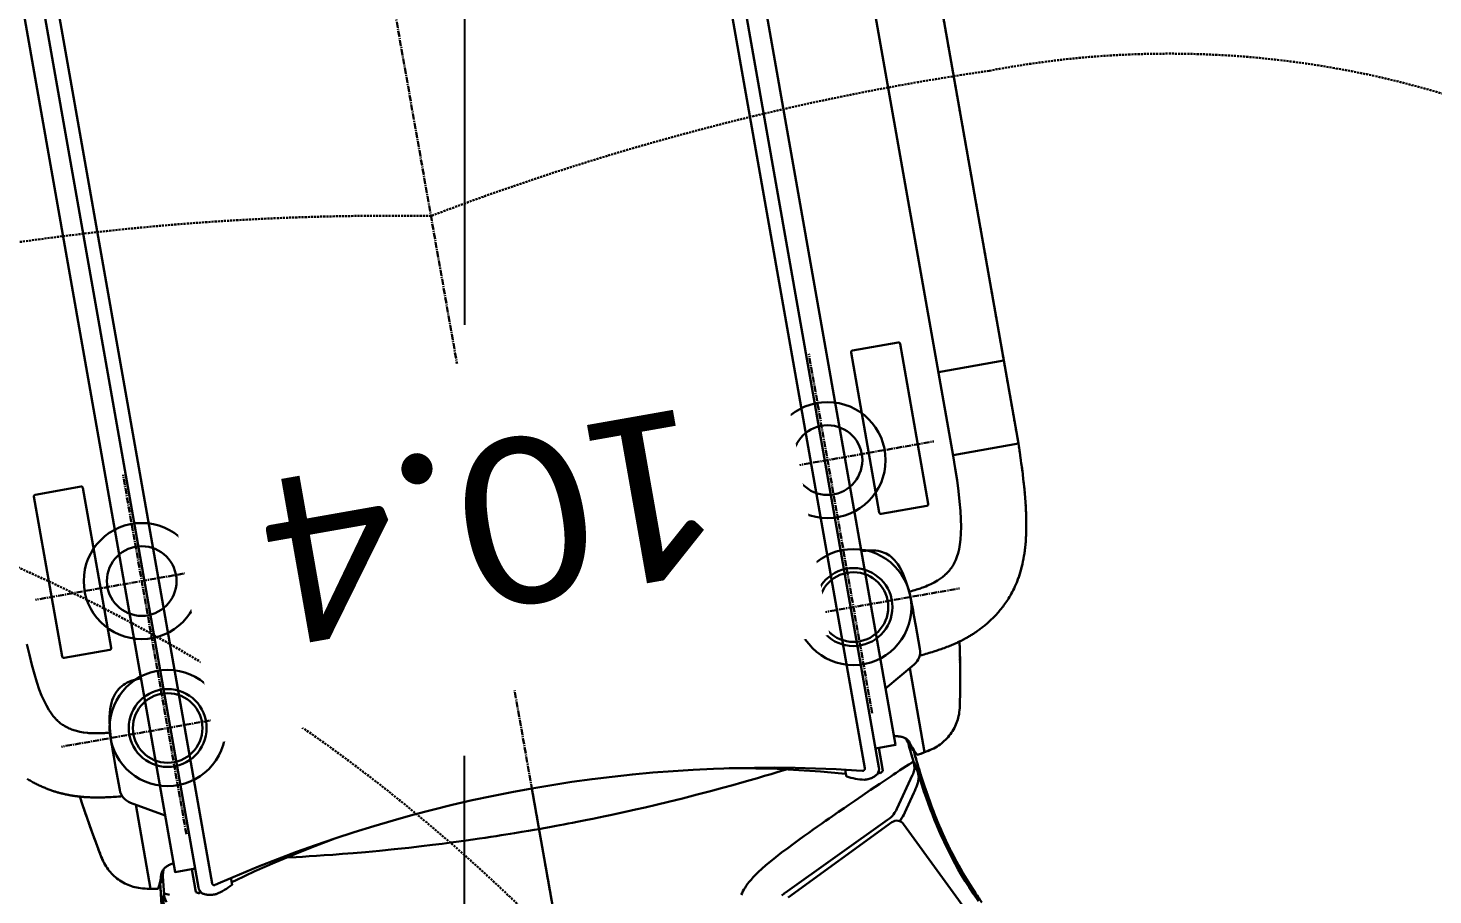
# Model space of a CAD drawing. Header units: millimetres. Extents: x 26027 to 581921, y 7230 to 233891.
# Drawn here: x 453814 to 454661, y 145769 to 146292 of the extents above; entities that cross this region are included whole.
import ezdxf

# ---------------------------------------------------------------- set-up
doc = ezdxf.new("R2010")
doc.units = ezdxf.units.MM
doc.header["$LTSCALE"] = 5
doc.linetypes.add('AXES2', pattern=[1.125, 0.75, -0.125, 0.125, -0.125])
doc.linetypes.add('CACHE', pattern=[0.375, 0.25, -0.125])
doc.layers.get('0').update_dxf_attribs({"color": 252})
doc.layers.get('DEFPOINTS').update_dxf_attribs({"color": 252})
for name, color, linetype, lineweight in [('GE-ANCHORAGE_FLOOR', 222, 'Continuous', 30), ('GE-EQUIPMENT', 140, 'Continuous', 30), ('GE-EQUIPMENT_INSERTION', 140, 'Continuous', 30), ('GE-EQUIPMENT_LIGHT', 141, 'Continuous', 30), ('GE-EQUIPMENT_OUTLINE', 131, 'CACHE', 30), ('GE-MAIN_AXIS', 83, 'AXES2', 30), ('GE-MM-SCATTER_LINES', 222, 'CACHE', 30)]:
    doc.layers.add(name, color=color, linetype=linetype, lineweight=lineweight)
doc.layers.add('GE-DESIGNER_WARNING', color=1, linetype='Continuous', lineweight=30, plot=False)
doc.styles.add('GE-TEXT', font='calibri.ttf')
doc.styles.add('ROMANS', font='romans', dxfattribs={"width": 0.8, "height": 100})
doc.dimstyles.new('100', dxfattribs={"dimscale": 0.8, "dimtxt": 180, "dimasz": 100, "dimexe": 150, "dimexo": 0, "dimgap": 100, "dimtad": 1, "dimtih": 1, "dimtoh": 1, "dimdec": 0, "dimzin": 0, "dimdsep": 46, "dimtxsty": 'ROMANS', "dimblk": 'DOT', "dimcen": 0, "dimclrd": 180, "dimclre": 180, "dimclrt": 180, "dimazin": 0, "dimtfac": 1, "dimtdec": 0, "dimtix": 1, "dimtmove": 2, "dimatfit": 3, "dimldrblk": 'DOT', "dimfxl": 1, "dimtolj": 1, "dimtzin": 0, "dimarcsym": 0})

# ---------------------------------------------------------------- blocks, each defined once
blk = doc.blocks.new('_Dot')
at = {"color": 0, "linetype": 'ByBlock', "lineweight": -2}
blk.add_line((-0.5, 0), (-1, 0), dxfattribs=at)
at = {"color": 0, "linetype": 'ByBlock', "const_width": 0.5}
blk.add_lwpolyline([(-0.25, 0, 1), (0.25, 0, 1)], format="xyb", close=True, dxfattribs=at)
blk = doc.blocks.new('*D484')
at = {"layer": 'DEFPOINTS', "color": 0}
for p in [(452467.53, 149660.27, 2.36), (454076.96, 142305.27, 2.36), (454076.96, 142305.27)]:
    blk.add_point(p, dxfattribs=at)
at = {"layer": 'GE-DESIGNER_WARNING', "color": 180, "lineweight": -2, "transparency": 16777216}
for p, q in [((452467.53, 149660.27), (454196.96, 149660.27)), ((454076.96, 149580.27), (454076.96, 146112.77)), ((454076.96, 142385.27), (454076.96, 145852.77)), ((454076.96, 142305.27), (454196.96, 142305.27))]:
    blk.add_line(p, q, dxfattribs=at)
at = {"layer": 'GE-DESIGNER_WARNING', "color": 180, "lineweight": -2, "transparency": 16777216, "xscale": 80, "yscale": 80, "zscale": 80}
for p, rotation in [((454076.96, 149660.27), 90), ((454076.96, 142305.27), 270)]:
    blk.add_blockref('_Dot', p, dxfattribs=dict(at, rotation=rotation))
at = {"layer": 'GE-DESIGNER_WARNING', "color": 180, "transparency": 16777216, "insert": (454076.96, 145982.77), "char_height": 100, "attachment_point": 5, "style": 'ROMANS'}
blk.add_mtext('\\A1;7355', dxfattribs=at)
blk = doc.blocks.new('GE-EUR02909')
at = {"layer": 'GE-ANCHORAGE_FLOOR', "color": 83, "linetype": 'AXES2'}
for p, q in [((-210, -824.8), (-210, -954.8)), ((210, -824.8), (210, -954.8)), ((-145, -889.8), (-275, -889.8)), ((145, -889.8), (275, -889.8)), ((-210, -914.8), (-210, -1044.8)), ((210, -914.8), (210, -1044.8)), ((-145, -979.8), (-275, -979.8)), ((145, -979.8), (275, -979.8))]:
    blk.add_line(p, q, dxfattribs=at)
at = {"layer": 'GE-ANCHORAGE_FLOOR'}
for centre, radius in [((-210, -889.8), 35), ((210, -889.8), 35), ((-210, -889.8), 23.5), ((-210, -889.8), 21), ((210, -889.8), 23.5), ((210, -889.8), 21), ((-210, -979.8), 35), ((210, -979.8), 35), ((-210, -979.8), 21), ((210, -979.8), 21)]:
    blk.add_circle(centre, radius, dxfattribs=at)
at = {"layer": 'GE-EQUIPMENT'}
for p, q in [((0, -815.78), (0, -640.05)), ((-208.32, -791.94), (-208.32, -3402.32)), ((208.4, -791.94), (208.4, -3402.32)), ((210.42, -790.64), (210.42, -803.48)), ((-325.13, -969.6), (-325.13, -969.6)), ((-285.04, -1020.47), (-325.13, -1020.47))]:
    blk.add_line(p, q, dxfattribs=at)
for points in [[(-255.26, -700.99), (-252.51, -707.11), (-250.15, -712.67), (-247.85, -718.46), (-245.83, -723.97), (-243.88, -729.75), (-242.11, -735.46), (-240.42, -741.49), (-238.85, -747.64), (-237.36, -754.14), (-235.97, -760.98), (-234.66, -768.21), (-233.43, -775.96), (-232.31, -784.19)], [(-208.1, -790.45), (-207.92, -789.94), (-207.7, -789.46), (-207.45, -788.99), (-206.86, -788.14), (-206.53, -787.76)], [(-206.53, -787.76), (-206.22, -787.65), (-205.87, -787.51), (-205.5, -787.35), (-204.71, -787), (-204.3, -786.82), (-203.89, -786.66), (-203.48, -786.51)], [(203.56, -786.51), (203.95, -786.66), (204.36, -786.82), (204.77, -786.99), (205.59, -787.35), (205.96, -787.51), (206.31, -787.65), (206.61, -787.76), (206.94, -788.14), (207.25, -788.55), (207.53, -788.99), (207.78, -789.46), (207.99, -789.94), (208.18, -790.45)], [(-264.25, -827.17), (-263.25, -821.99), (-262.9, -820.29), (-262.57, -818.78), (-262.22, -817.44), (-261.86, -816.24), (-261.48, -815.13), (-261.08, -814.08), (-260.64, -813.06), (-260.17, -812.08), (-259.67, -811.12), (-259.13, -810.18), (-258.55, -809.26), (-257.94, -808.36), (-257.28, -807.47), (-256.59, -806.61), (-255.86, -805.77), (-255.1, -804.95), (-254.3, -804.16), (-253.48, -803.41), (-252.63, -802.68), (-251.75, -802), (-250.86, -801.35), (-249.94, -800.74), (-249.01, -800.16), (-248.06, -799.63), (-247.08, -799.13), (-246.08, -798.66), (-245.05, -798.23), (-243.99, -797.84), (-242.86, -797.46), (-241.63, -797.11), (-240.26, -796.77), (-238.73, -796.44), (-237, -796.1), (-234.59, -795.65)], [(-234.59, -795.65), (-234.27, -795.59), (-233.98, -795.54), (-233.71, -795.49), (-233.45, -795.46), (-233.22, -795.42), (-233.02, -795.4), (-232.86, -795.38), (-232.73, -795.38), (-232.65, -795.38), (-232.6, -795.39), (-232.05, -796.09), (-231.45, -797.13), (-230.83, -798.51), (-230.19, -800.22)], [(-210.34, -803.48), (-210.34, -790.64), (-210.34, -790.3), (-210.32, -789.82), (-210.28, -789.31)], [(-207.97, -790.1), (-207.98, -788.56), (-208.45, -788.34)], [(-208.32, -791.94), (-208.32, -791.81), (-208.31, -791.53), (-208.28, -791.27), (-208.25, -791.04), (-208.2, -790.82), (-208.16, -790.62), (-208.1, -790.45)], [(-119.31, -807.11), (-122.29, -806.61), (-135.09, -804.23), (-147.82, -801.6), (-160.5, -798.73), (-173.16, -795.59), (-185.7, -792.22), (-188.05, -791.54)], [(-153.13, -800.4), (-147.42, -799.71), (-143.62, -799.26), (-139.55, -798.8), (-135.18, -798.31), (-130.47, -797.8), (-125.32, -797.27), (-119.62, -796.71), (-113.19, -796.1), (-105.88, -795.45), (-97.55, -794.77), (-88.52, -794.09), (-79.79, -793.5), (-72.07, -793.02), (-65.35, -792.65), (-59.4, -792.35), (-54.07, -792.1), (-49.22, -791.9), (-44.74, -791.73), (-40.58, -791.59), (-36.69, -791.47), (-33.04, -791.36), (-29.61, -791.28), (-26.39, -791.2), (-23.35, -791.14), (-20.48, -791.09), (-17.79, -791.05), (-15.25, -791.02), (-12.85, -790.99), (-10.58, -790.97), (-6.51, -790.94), (-3.01, -790.93), (0, -790.92)], [(0, -790.92), (3.01, -790.93), (6.48, -790.94), (10.49, -790.97), (12.71, -790.99), (15.08, -791.02), (17.61, -791.05), (20.3, -791.09), (23.16, -791.14), (26.19, -791.2), (29.4, -791.27), (32.82, -791.36), (36.45, -791.46), (40.33, -791.58), (44.48, -791.72), (48.94, -791.89), (53.77, -792.09), (59.07, -792.33), (64.99, -792.63), (71.69, -793), (79.37, -793.47), (88.08, -794.06), (97.11, -794.73), (105.53, -795.42), (112.9, -796.07), (119.37, -796.68), (125.11, -797.25), (130.27, -797.78), (135.01, -798.29), (139.39, -798.78), (143.47, -799.24), (147.28, -799.69), (153.07, -800.39)], [(188.13, -791.5), (185.74, -792.19), (173.12, -795.59), (160.38, -798.74), (147.63, -801.62), (135.05, -804.22), (122.35, -806.58)], [(208.53, -788.34), (208.05, -788.56), (208.05, -790.09)], [(208.4, -791.94), (208.4, -791.81), (208.38, -791.53), (208.36, -791.27), (208.32, -791.04), (208.28, -790.82), (208.23, -790.62), (208.18, -790.45)], [(210.42, -790.64), (210.42, -790.3), (210.4, -789.82), (210.36, -789.31)], [(234.58, -795.65), (234.27, -795.59), (233.98, -795.54), (233.7, -795.49), (233.45, -795.46), (233.22, -795.42), (233.02, -795.4), (232.85, -795.38), (232.73, -795.38), (232.64, -795.38), (232.6, -795.39), (232.04, -796.09), (231.45, -797.13), (230.83, -798.51), (230.19, -800.22)], [(264.24, -827.17), (263.24, -821.99), (262.9, -820.29), (262.56, -818.78), (262.21, -817.44), (261.85, -816.24), (261.47, -815.13), (261.07, -814.08), (260.64, -813.06), (260.17, -812.08), (259.67, -811.12), (259.13, -810.18), (258.55, -809.26), (257.93, -808.36), (257.28, -807.47), (256.59, -806.61), (255.86, -805.77), (255.09, -804.95), (254.3, -804.16), (253.48, -803.41), (252.62, -802.68), (251.75, -802), (250.85, -801.35), (249.94, -800.74), (249.01, -800.16), (248.05, -799.63), (247.08, -799.13), (246.08, -798.66), (245.05, -798.23), (243.99, -797.84), (242.86, -797.46), (241.63, -797.11), (240.26, -796.77), (238.73, -796.44), (236.99, -796.1), (234.58, -795.65)], [(-228.33, -802.97), (-228.54, -802.39), (-228.74, -801.84), (-228.95, -801.32), (-229.15, -800.83), (-229.36, -800.36), (-229.57, -799.91), (-229.79, -799.49), (-230.01, -799.09), (-230.25, -798.72), (-230.49, -798.39), (-230.75, -798.11)], [(-220.6, -808.81), (-220.8, -808.79), (-221.31, -808.72), (-221.81, -808.63), (-222.31, -808.54), (-222.81, -808.42), (-223.3, -808.29), (-223.8, -808.15), (-224.28, -807.98), (-224.76, -807.8), (-225.22, -807.6), (-225.68, -807.37), (-226.12, -807.13), (-226.55, -806.86), (-226.96, -806.57), (-227.34, -806.25), (-227.7, -805.91), (-228.04, -805.53), (-228.35, -805.11), (-228.65, -804.62), (-228.91, -804.09), (-229.11, -803.57), (-229.27, -803.1), (-229.52, -802.27), (-229.63, -801.9), (-229.74, -801.57), (-229.83, -801.27), (-229.93, -801), (-230.01, -800.73), (-230.1, -800.48), (-230.19, -800.22)], [(-227.25, -806.33), (-227.38, -805.92), (-227.66, -805.02), (-227.77, -804.65), (-227.88, -804.32), (-227.98, -804.02), (-228.07, -803.74), (-228.15, -803.49), (-228.24, -803.23), (-228.33, -802.97)], [(220.62, -808.81), (220.79, -808.79), (221.31, -808.72), (221.81, -808.63), (222.3, -808.54), (222.8, -808.42), (223.3, -808.29), (223.79, -808.15), (224.28, -807.98), (224.75, -807.8), (225.22, -807.6), (225.68, -807.37), (226.12, -807.13), (226.54, -806.86), (226.95, -806.57), (227.34, -806.25), (227.7, -805.91), (228.03, -805.53), (228.35, -805.11), (228.64, -804.62), (228.9, -804.09), (229.11, -803.57), (229.26, -803.1), (229.51, -802.27), (229.63, -801.9), (229.73, -801.57), (229.83, -801.27), (229.92, -801), (230.01, -800.73), (230.1, -800.48), (230.19, -800.22)], [(227.24, -806.33), (227.38, -805.92), (227.65, -805.02), (227.77, -804.65), (227.88, -804.32), (227.97, -804.02), (228.06, -803.74), (228.15, -803.49), (228.24, -803.23), (228.32, -802.97)], [(228.32, -802.97), (228.53, -802.39), (228.74, -801.84), (228.94, -801.32), (229.15, -800.83), (229.36, -800.36), (229.57, -799.91), (229.78, -799.49), (230.01, -799.09), (230.24, -798.72), (230.49, -798.39), (230.74, -798.11)], [(-269.38, -858.23), (-268.73, -853.66), (-267.41, -845.26), (-265.89, -836.29), (-264.24, -827.17)], [(269.38, -858.25), (268.73, -853.66), (267.4, -845.26), (265.89, -836.29), (264.24, -827.17)], [(-244.19, -853.99), (-244.42, -854.01), (-245.66, -854.13), (-246.94, -854.25), (-248, -854.37), (-249.09, -854.48), (-250.21, -854.61), (-251.09, -854.72), (-252.03, -854.84), (-253.03, -854.97), (-253.74, -855.06), (-254.48, -855.17), (-255.25, -855.28), (-256.06, -855.4), (-256.89, -855.53), (-257.74, -855.67), (-258.61, -855.81), (-259.51, -855.97), (-260.43, -856.14), (-261.36, -856.32), (-262.31, -856.51), (-262.79, -856.61), (-263.28, -856.71), (-263.76, -856.82), (-264.25, -856.93), (-264.75, -857.04), (-265.25, -857.15), (-265.75, -857.27), (-266.25, -857.4), (-266.76, -857.52), (-267.27, -857.65), (-267.78, -857.79), (-268.3, -857.93), (-268.81, -858.07), (-269.33, -858.21), (-269.85, -858.36), (-270.38, -858.52), (-270.9, -858.68), (-271.43, -858.84), (-271.96, -859.01), (-272.49, -859.18), (-273.02, -859.36), (-273.55, -859.54), (-274.08, -859.72), (-274.62, -859.91), (-275.15, -860.11), (-275.69, -860.31), (-276.23, -860.51), (-276.78, -860.73), (-277.33, -860.94), (-277.88, -861.17), (-278.43, -861.4), (-278.99, -861.64), (-279.55, -861.88), (-280.12, -862.14), (-280.69, -862.4), (-281.27, -862.67), (-281.85, -862.94), (-282.44, -863.23), (-283.03, -863.53), (-283.63, -863.83), (-284.24, -864.15), (-284.85, -864.48), (-285.48, -864.82), (-286.11, -865.18), (-286.76, -865.55), (-287.41, -865.93), (-288.08, -866.33), (-288.74, -866.74), (-289.42, -867.17), (-290.09, -867.61), (-290.77, -868.06), (-291.45, -868.52), (-292.14, -869), (-292.82, -869.49), (-293.5, -869.99), (-294.18, -870.5), (-294.86, -871.03), (-295.53, -871.57), (-296.21, -872.12), (-296.89, -872.69), (-297.57, -873.28), (-298.25, -873.88), (-298.93, -874.5), (-299.61, -875.14), (-300.3, -875.8), (-300.98, -876.48), (-301.66, -877.18), (-302.35, -877.91), (-303.04, -878.66), (-303.73, -879.45), (-304.44, -880.28), (-305.15, -881.15), (-305.87, -882.06), (-306.6, -883.02), (-307.33, -884.02), (-308.06, -885.06), (-308.79, -886.14), (-309.51, -887.27), (-310.22, -888.43), (-310.92, -889.64), (-311.61, -890.88), (-312.29, -892.16), (-312.95, -893.48), (-313.6, -894.83), (-314.24, -896.23), (-314.85, -897.66), (-315.45, -899.13), (-316.03, -900.64), (-316.6, -902.19), (-317.14, -903.78), (-317.67, -905.42), (-318.18, -907.11), (-318.67, -908.84), (-319.15, -910.62), (-319.6, -912.46), (-320.04, -914.34), (-320.45, -916.28), (-320.85, -918.27), (-321.23, -920.33), (-321.6, -922.44), (-321.94, -924.63), (-322.27, -926.88), (-322.58, -929.22), (-322.88, -931.62), (-323.15, -934.11), (-323.41, -936.67), (-323.65, -939.31), (-323.88, -942.05), (-324.09, -944.91), (-324.28, -947.92), (-324.46, -951.09), (-324.62, -954.36), (-324.76, -957.67), (-324.89, -960.93), (-325, -964.08), (-325.1, -967.05), (-325.13, -969.6), (-285.04, -969.6)], [(298.69, -874.35), (298.16, -873.86), (297.62, -873.39), (297.09, -872.92), (296.55, -872.47), (296.02, -872.02), (295.48, -871.59), (294.95, -871.16), (294.42, -870.75), (293.88, -870.34), (293.35, -869.93), (292.81, -869.54), (292.28, -869.15), (291.74, -868.78), (291.2, -868.4), (290.67, -868.04), (290.13, -867.68), (289.6, -867.34), (289.07, -867), (288.54, -866.66), (288.02, -866.34), (287.49, -866.03), (286.98, -865.72), (286.46, -865.42), (285.96, -865.13), (285.46, -864.85), (284.96, -864.58), (284.48, -864.32), (283.99, -864.06), (283.52, -863.82), (283.05, -863.57), (282.58, -863.34), (282.11, -863.11), (281.65, -862.89), (281.2, -862.67), (280.74, -862.46), (280.29, -862.25), (279.84, -862.05), (279.4, -861.85), (278.95, -861.66), (278.51, -861.47), (278.08, -861.28), (277.64, -861.1), (277.21, -860.93), (276.78, -860.76), (276.35, -860.59), (275.92, -860.42), (275.5, -860.26), (275.07, -860.11), (274.65, -859.95), (274.23, -859.8), (273.81, -859.65), (273.39, -859.51), (272.97, -859.37), (272.55, -859.23), (272.13, -859.09), (271.72, -858.96), (271.3, -858.82), (270.89, -858.7), (270.47, -858.57), (270.06, -858.45), (269.65, -858.33), (269.24, -858.21), (268.83, -858.09), (268.42, -857.98), (268.01, -857.87), (267.61, -857.76), (267.2, -857.66), (266.8, -857.55), (266.4, -857.45), (266.01, -857.35), (265.22, -857.16), (264.43, -856.98), (263.66, -856.81), (262.9, -856.65), (262.14, -856.49), (261.4, -856.34), (260.66, -856.2), (259.94, -856.06), (259.23, -855.94), (258.53, -855.81), (257.83, -855.7), (257.15, -855.58), (256.49, -855.48), (255.83, -855.38), (254.87, -855.23), (253.93, -855.1), (253.02, -854.98), (252.42, -854.9), (251.55, -854.79), (250.71, -854.68), (249.63, -854.55), (248.59, -854.44), (247.58, -854.33), (246.39, -854.21), (245.24, -854.09), (244.11, -853.99)], [(-325.13, -969.6), (-325.13, -1125.62), (-325.13, -1125.77), (-325.13, -3260.58), (-325.13, -3404.6)]]:
    blk.add_lwpolyline(points, dxfattribs=at)
for centre, start, end in [((-716.82, -845.46), 5.56359, 7.20707), ((716.82, -845.46), 172.79293, 174.43641)]:
    blk.add_arc(centre, 488.37, start, end, dxfattribs=at)
for centre, major_axis, ratio, start_param, end_param in [((-210.51, -810.03), (36.09, 0.86), 0.699896, 0.889321, 1.215544), ((210.59, -810.03), (36.09, -0.86), 0.699896, 1.926048, 2.252271), ((-206.82, -793.05), (10.55, 5.45), 0.41642, 1.510982, 1.686044), ((206.89, -793.05), (10.55, -5.45), 0.41642, 1.455548, 1.63061)]:
    blk.add_ellipse(centre, major_axis=major_axis, ratio=ratio, start_param=start_param, end_param=end_param, dxfattribs=at)
for points, weights, knots in [([(-198.52, -786.05), (-199.27, -786.05), (-200.03, -786.05), (-201.58, -786.05), (-203.48, -786.51)], [1, 1, 1, 0.983261865348, 1], [0, 0, 0, 1, 1, 1.366443, 1.366443, 1.366443]), ([(203.56, -786.51), (201.66, -786.05), (200.1, -786.05), (199.35, -786.05), (198.6, -786.05)], [1, 0.983261881591, 1, 1, 1], [0, 0, 0, 0.366443, 0.366443, 1.366443, 1.366443, 1.366443]), ([(-188.05, -794.07), (-188.05, -792.11), (-188.05, -790.14), (-188.05, -789.97), (-188.24, -789.87)], [1, 1, 1, 0.899118387339, 1], [0, 0, 0, 1, 1, 1.90609, 1.90609, 1.90609]), ([(188.32, -789.87), (188.13, -789.97), (188.13, -790.14), (188.13, -792.1), (188.13, -794.06)], [1, 0.899118387383, 1, 1, 1], [0, 0, 0, 0.90609, 0.90609, 1.90609, 1.90609, 1.90609])]:
    blk.add_rational_spline(points, weights, degree=2, knots=knots, dxfattribs=at)
at = {"layer": 'GE-EQUIPMENT_LIGHT'}
for p, q in [((-267.95, -651.07), (-216.99, -755.7)), ((-140.83, -724.15), (-210.32, -758)), ((-217.06, -755.53), (-216.99, -755.7)), ((-237, -847.59), (-237, -796.1)), ((236.99, -847.64), (236.99, -796.1)), ((-240.04, -849.35), (-220.6, -838.13)), ((239.96, -849.35), (220.62, -838.18)), ((244.96, -858.01), (244.96, -872.24)), ((244.95, -893.09), (244.95, -893.11))]:
    blk.add_line(p, q, dxfattribs=at)
for points in [[(-253.38, -701.96), (-251.2, -706.84), (-249.3, -711.29), (-247.63, -715.4), (-246.13, -719.29), (-244.77, -723.03), (-243.5, -726.67), (-242.33, -730.25), (-241.23, -733.78), (-240.2, -737.29), (-239.23, -740.78), (-238.32, -744.27), (-237.46, -747.76), (-236.64, -751.26), (-235.87, -754.78), (-235.13, -758.32), (-234.44, -761.89), (-233.78, -765.49), (-233.16, -769.12), (-232.57, -772.79), (-232.01, -776.49), (-231.48, -780.24), (-230.99, -784.03)], [(-137.26, -726.05), (-137.78, -726.37), (-138.3, -726.67), (-138.77, -726.92), (-139.26, -727.17)], [(-139.26, -727.17), (-139.32, -727.2), (-139.45, -727.26), (-207.87, -759.78)], [(-229.44, -791.78), (-229.31, -791.73), (-229.18, -791.67), (-229.03, -791.6), (-228.86, -791.53), (-228.77, -791.49), (-228.67, -791.44), (-227.97, -791.14), (-226.41, -790.47), (-220.55, -787.98), (-219.33, -787.46), (-217.94, -786.86), (-216.33, -786.16), (-214.48, -785.34), (-211.13, -783.86), (-207.13, -782.07), (-201.06, -779.36), (-195.59, -776.9), (-190.61, -774.65), (-186.48, -772.79), (-183.35, -771.36), (-179.74, -769.72), (-175.62, -767.83), (-173.35, -766.79), (-170.95, -765.68), (-168.39, -764.49), (-165.69, -763.23), (-162.81, -761.88), (-159.77, -760.44), (-156.54, -758.9), (-153.13, -757.26), (-149.52, -755.49), (-145.7, -753.58), (-141.64, -751.5), (-137.65, -749.39), (-134.03, -747.4), (-130.93, -745.61), (-128.22, -743.97), (-125.88, -742.46), (-123.87, -741.08), (-122.12, -739.8), (-120.61, -738.62), (-119.29, -737.51), (-118.14, -736.47), (-117.12, -735.47), (-116.2, -734.5), (-115.36, -733.54), (-114.58, -732.58), (-113.85, -731.6), (-113.17, -730.6)], [(229.43, -791.78), (229.31, -791.73), (229.17, -791.67), (229.02, -791.6), (228.86, -791.53), (228.77, -791.49), (228.66, -791.44), (227.96, -791.14), (226.4, -790.47)], [(-214.93, -757.85), (-215.03, -757.93), (-215.78, -758.58), (-216.5, -759.28), (-217.31, -760.18), (-218.14, -761.22), (-218.96, -762.38), (-226.45, -773.21), (-227.18, -774.28), (-227.9, -775.36), (-228.59, -776.47), (-229.21, -777.6), (-229.78, -778.72), (-230.28, -779.84), (-230.71, -780.93), (-230.98, -781.98), (-231.04, -783.01), (-230.99, -784.03)], [(-212.86, -763.2), (-212.09, -762.42), (-211.28, -761.75), (-210.32, -761.08), (-209.18, -760.42), (-207.87, -759.78)], [(-214.58, -765.42), (-227.57, -783.92), (-227.77, -784.21), (-227.96, -784.5)], [(-214.58, -765.42), (-214, -764.61), (-213.43, -763.86), (-212.86, -763.2)], [(-230.98, -784.03), (-230.78, -785.61), (-230.69, -786.3), (-230.6, -786.94), (-230.51, -787.54), (-230.43, -788.12), (-230.34, -788.66), (-230.24, -789.19), (-230.15, -789.7), (-230.05, -790.19), (-229.94, -790.64), (-229.84, -791.06), (-229.73, -791.4), (-229.63, -791.66), (-229.53, -791.79), (-229.48, -791.8), (-229.44, -791.78)], [(-228.96, -786.42), (-229.27, -787.36), (-229.47, -788.33), (-229.57, -789.37), (-229.55, -790.52), (-229.44, -791.78)], [(-227.96, -784.5), (-228.36, -785.16), (-228.69, -785.8), (-228.96, -786.42)], [(228.96, -786.42), (229.27, -787.36), (229.47, -788.33), (229.57, -789.37), (229.55, -790.52), (229.43, -791.78)], [(230.98, -784.03), (230.78, -785.61), (230.69, -786.3), (230.6, -786.94), (230.51, -787.54), (230.42, -788.12), (230.33, -788.66), (230.24, -789.19), (230.14, -789.7), (230.04, -790.19), (229.94, -790.64), (229.83, -791.06), (229.73, -791.4), (229.62, -791.66), (229.52, -791.79), (229.48, -791.8), (229.43, -791.78)], [(-194.68, -792.49), (-198.26, -791.61), (-198.43, -791.58), (-198.59, -791.57), (-198.76, -791.59), (-198.92, -791.62), (-199.08, -791.68), (-199.23, -791.75), (-199.37, -791.85), (-199.5, -791.96), (-199.61, -792.09), (-199.7, -792.23), (-199.78, -792.38), (-199.83, -792.53), (-199.86, -792.69), (-199.88, -792.85), (-199.88, -792.87)], [(199.89, -792.87), (199.89, -792.84), (199.88, -792.69), (199.85, -792.53), (199.79, -792.37), (199.72, -792.22), (199.63, -792.08), (199.52, -791.96), (199.39, -791.85), (199.25, -791.75), (199.1, -791.68), (198.94, -791.62), (198.78, -791.59), (198.62, -791.57), (198.45, -791.58), (198.28, -791.61), (194.69, -792.49)], [(-208.32, -3393.48), (-220.6, -3393.48), (-220.6, -803.48), (-208.32, -803.48)], [(208.4, -803.48), (220.62, -803.48), (220.62, -3393.48), (208.4, -3393.48)], [(-244.67, -893.08), (-244.75, -892.13), (-244.88, -889.96), (-244.97, -887.72), (-245.03, -885.41), (-245.04, -884.68), (-245.04, -881.49), (-245.04, -878.55), (-245.04, -872.06), (-245.04, -858.01)], [(244.97, -872.24), (244.96, -878.54), (244.96, -883.04)], [(244.96, -883.04), (244.95, -885.41), (244.89, -887.71), (244.8, -889.94), (244.67, -892.11), (244.59, -893.07)], [(-220.6, -922.17), (-221.09, -922.15), (-221.58, -922.13), (-222.06, -922.1), (-222.55, -922.07), (-223.06, -922.03), (-223.58, -921.99), (-224.12, -921.93), (-224.72, -921.87), (-225.39, -921.78), (-226.15, -921.66), (-227.8, -921.34), (-229.28, -920.96), (-230.61, -920.51), (-231.82, -920.01), (-232.94, -919.45), (-233.97, -918.84), (-234.95, -918.16), (-235.88, -917.4), (-236.77, -916.56), (-237.63, -915.63), (-238.46, -914.58), (-239.26, -913.41), (-240.03, -912.09), (-240.78, -910.6), (-241.49, -908.93), (-242.17, -907.02), (-242.8, -904.87), (-243.38, -902.43), (-243.9, -899.67), (-244.33, -896.56), (-244.68, -893.08), (-245.03, -893.11), (-246.13, -893.21), (-247.22, -893.32), (-248.2, -893.43), (-249.2, -893.56), (-250.09, -893.67), (-250.94, -893.79), (-251.71, -893.91), (-252.5, -894.04), (-253.2, -894.17), (-253.89, -894.29), (-255.1, -894.54), (-256.26, -894.8), (-257.35, -895.06), (-258.29, -895.32), (-260.59, -896.02), (-262.7, -896.79), (-264.61, -897.62), (-265.3, -897.95), (-265.97, -898.29), (-266.6, -898.64), (-267.29, -899.04), (-267.94, -899.43), (-268.54, -899.82), (-268.9, -900.06), (-269.25, -900.3), (-269.58, -900.54), (-269.91, -900.79), (-270.24, -901.04), (-270.58, -901.31), (-270.89, -901.56), (-271.21, -901.84), (-271.74, -902.32), (-272.25, -902.8), (-272.74, -903.3), (-273.19, -903.77), (-273.59, -904.22), (-274.05, -904.77), (-274.52, -905.36), (-274.98, -905.99), (-275.23, -906.35), (-275.49, -906.73), (-275.75, -907.14), (-276.76, -908.84), (-277.77, -910.82), (-278.77, -913.13), (-279.74, -915.78), (-280.66, -918.8), (-281.52, -922.25), (-282.3, -926.2), (-283.01, -930.72), (-283.6, -935.82), (-284.09, -941.46), (-284.51, -947.64), (-284.84, -954.32), (-285.01, -961.5), (-285.04, -969.15), (-285.04, -1203.72), (-285.04, -3404.6)], [(284.76, -954.32), (284.43, -947.64), (284.01, -941.46), (283.52, -935.82), (282.93, -930.73), (282.22, -926.21), (281.44, -922.25), (280.58, -918.81), (279.66, -915.78), (278.69, -913.13), (277.69, -910.82), (276.68, -908.83), (275.67, -907.14), (275.41, -906.73), (275.15, -906.35), (274.9, -905.99), (274.44, -905.37), (273.98, -904.78), (273.51, -904.22), (273.1, -903.76), (272.65, -903.29), (272.16, -902.8), (271.66, -902.32), (271.13, -901.84), (270.81, -901.57), (270.5, -901.31), (270.17, -901.05), (269.83, -900.79), (269.5, -900.54), (269.17, -900.31), (268.82, -900.06), (268.46, -899.81), (267.86, -899.43), (267.21, -899.03), (266.52, -898.64), (265.87, -898.28), (265.2, -897.94), (264.53, -897.62), (262.62, -896.79), (260.51, -896.02), (258.21, -895.32), (257.27, -895.06), (256.18, -894.8), (255.02, -894.54), (253.81, -894.29), (253.12, -894.17), (252.42, -894.04), (251.63, -893.91), (250.86, -893.79), (250, -893.67), (249.12, -893.56), (248.13, -893.43), (247.14, -893.32), (246.05, -893.21), (244.95, -893.11), (244.6, -893.08), (244.25, -896.56), (243.82, -899.67), (243.3, -902.43), (242.72, -904.87), (242.09, -907.02), (241.41, -908.92), (240.7, -910.6), (239.95, -912.09), (239.18, -913.4), (238.38, -914.58), (237.55, -915.62), (236.69, -916.56), (235.8, -917.4), (234.87, -918.16), (233.9, -918.84), (232.86, -919.45), (231.75, -920.01), (230.53, -920.51), (229.2, -920.96), (227.72, -921.34), (226.07, -921.66), (225.31, -921.78), (224.64, -921.87), (224.04, -921.93), (223.5, -921.99), (222.98, -922.03), (222.47, -922.07), (221.98, -922.1), (221.5, -922.13), (221.01, -922.15), (220.62, -922.17)]]:
    blk.add_lwpolyline(points, dxfattribs=at)
for points in [[(-199.88, -792.87), (-199.88, -3404.18, 0.414223), (-198.58, -3405.48)], [(198.59, -3405.48, 0.414223), (199.89, -3404.18), (199.89, -792.87)], [(-235.26, -1041.24), (-235.26, -943.24, 0.414214), (-236.26, -942.24), (-264.26, -942.24, 0.414214), (-265.26, -943.24)], [(-265.26, -943.24), (-265.26, -1041.24, 0.414214), (-264.26, -1042.24), (-236.26, -1042.24, 0.414214), (-235.26, -1041.24)]]:
    blk.add_lwpolyline(points, format="xyb", dxfattribs=at)
blk.add_lwpolyline([(235.18, -943.24), (235.18, -1041.24, 0.414214), (236.18, -1042.24), (264.18, -1042.24, 0.414214), (265.18, -1041.24), (265.18, -943.24, 0.414214), (264.18, -942.24), (236.18, -942.24, 0.414214)], format="xyb", close=True, dxfattribs=at)
for centre, radius, start, end in [((-726.71, -846.65), 500.29, 5.0088, 6.29654), ((0.01, 9.72), 825.5, 256.359, 283.641), ((726.7, -846.65), 500.29, 173.70346, 174.9912), ((-235.04, -858.01), 10, 120.00005, 180.00005), ((234.96, -858.01), 10, 359.99994, 59.99994)]:
    blk.add_arc(centre, radius, start, end, dxfattribs=at)
at = {"layer": 'GE-EQUIPMENT_LIGHT', "extrusion": (0, 0, -1)}
blk.add_ellipse((-212.5, -753.49), major_axis=(0.53, 4.98), ratio=0.99696, start_param=-3.700176, end_param=-2.132141, dxfattribs=at)
at = {"layer": 'GE-EQUIPMENT_OUTLINE'}
for points in [[(-255.26, -700.99), (-252.51, -707.11), (-250.15, -712.67), (-247.85, -718.46), (-245.83, -723.97), (-243.88, -729.75), (-242.11, -735.46), (-240.42, -741.49), (-238.85, -747.64), (-237.36, -754.14), (-235.97, -760.98), (-234.66, -768.21), (-233.43, -775.96), (-232.31, -784.19)], [(-264.25, -827.17), (-263.25, -821.99), (-262.9, -820.29), (-262.57, -818.78), (-262.22, -817.44), (-261.86, -816.24), (-261.48, -815.13), (-261.08, -814.08), (-260.64, -813.06), (-260.17, -812.08), (-259.67, -811.12), (-259.13, -810.18), (-258.55, -809.26), (-257.94, -808.36), (-257.28, -807.47), (-256.59, -806.61), (-255.86, -805.77), (-255.1, -804.95), (-254.3, -804.16), (-253.48, -803.41), (-252.63, -802.68), (-251.75, -802), (-250.86, -801.35), (-249.94, -800.74), (-249.01, -800.16), (-248.06, -799.63), (-247.08, -799.13), (-246.08, -798.66), (-245.05, -798.23), (-243.99, -797.84), (-242.86, -797.46), (-241.63, -797.11), (-240.26, -796.77), (-238.73, -796.44), (-237, -796.1), (-234.59, -795.65)], [(-234.59, -795.65), (-234.27, -795.59), (-233.98, -795.54), (-233.71, -795.49), (-233.45, -795.46), (-233.22, -795.42), (-233.02, -795.4), (-232.86, -795.38), (-232.73, -795.38), (-232.65, -795.38), (-232.6, -795.39), (-232.05, -796.09), (-231.45, -797.13), (-230.83, -798.51), (-230.19, -800.22)], [(234.58, -795.65), (234.27, -795.59), (233.98, -795.54), (233.7, -795.49), (233.45, -795.46), (233.22, -795.42), (233.02, -795.4), (232.85, -795.38), (232.73, -795.38), (232.64, -795.38), (232.6, -795.39), (232.04, -796.09), (231.45, -797.13), (230.83, -798.51), (230.19, -800.22)], [(264.24, -827.17), (263.24, -821.99), (262.9, -820.29), (262.56, -818.78), (262.21, -817.44), (261.85, -816.24), (261.47, -815.13), (261.07, -814.08), (260.64, -813.06), (260.17, -812.08), (259.67, -811.12), (259.13, -810.18), (258.55, -809.26), (257.93, -808.36), (257.28, -807.47), (256.59, -806.61), (255.86, -805.77), (255.09, -804.95), (254.3, -804.16), (253.48, -803.41), (252.62, -802.68), (251.75, -802), (250.85, -801.35), (249.94, -800.74), (249.01, -800.16), (248.05, -799.63), (247.08, -799.13), (246.08, -798.66), (245.05, -798.23), (243.99, -797.84), (242.86, -797.46), (241.63, -797.11), (240.26, -796.77), (238.73, -796.44), (236.99, -796.1), (234.58, -795.65)], [(-228.33, -802.97), (-228.54, -802.39), (-228.74, -801.84), (-228.95, -801.32), (-229.15, -800.83), (-229.36, -800.36), (-229.57, -799.91), (-229.79, -799.49), (-230.01, -799.09), (-230.25, -798.72), (-230.49, -798.39), (-230.75, -798.11)], [(-228.33, -802.97), (-228.24, -803.23), (-228.15, -803.49), (-228.07, -803.74), (-227.98, -804.02), (-227.88, -804.32), (-227.77, -804.65), (-227.66, -805.02), (-227.38, -805.92), (-227.25, -806.33), (-227.34, -806.25), (-227.7, -805.91), (-228.04, -805.53), (-228.35, -805.11), (-228.65, -804.62), (-228.91, -804.09), (-229.11, -803.57), (-229.27, -803.1), (-229.52, -802.27), (-229.63, -801.9), (-229.74, -801.57), (-229.83, -801.27), (-229.93, -801), (-230.01, -800.73), (-230.1, -800.48), (-230.19, -800.22)], [(228.32, -802.97), (228.24, -803.23), (228.15, -803.49), (228.06, -803.74), (227.97, -804.02), (227.88, -804.32), (227.77, -804.65), (227.65, -805.02), (227.38, -805.92), (227.24, -806.33), (227.34, -806.25), (227.7, -805.91), (228.03, -805.53), (228.35, -805.11), (228.64, -804.62), (228.9, -804.09), (229.11, -803.57), (229.26, -803.1), (229.51, -802.27), (229.63, -801.9), (229.73, -801.57), (229.83, -801.27), (229.92, -801), (230.01, -800.73), (230.1, -800.48), (230.19, -800.22)], [(228.32, -802.97), (228.53, -802.39), (228.74, -801.84), (228.94, -801.32), (229.15, -800.83), (229.36, -800.36), (229.57, -799.91), (229.78, -799.49), (230.01, -799.09), (230.24, -798.72), (230.49, -798.39), (230.74, -798.11)], [(-325.13, -969.6), (-325.1, -967.05), (-325, -964.08), (-324.89, -960.93), (-324.76, -957.67), (-324.62, -954.36), (-324.46, -951.09), (-324.28, -947.92), (-324.09, -944.91), (-323.88, -942.05), (-323.65, -939.31), (-323.41, -936.67), (-323.15, -934.11), (-322.88, -931.62), (-322.58, -929.22), (-322.27, -926.88), (-321.94, -924.63), (-321.6, -922.44), (-321.23, -920.33), (-320.85, -918.27), (-320.45, -916.28), (-320.04, -914.34), (-319.6, -912.46), (-319.15, -910.62), (-318.67, -908.84), (-318.18, -907.11), (-317.67, -905.42), (-317.14, -903.78), (-316.6, -902.19), (-316.03, -900.64), (-315.45, -899.13), (-314.85, -897.66), (-314.24, -896.23), (-313.6, -894.83), (-312.95, -893.48), (-312.29, -892.16), (-311.61, -890.88), (-310.92, -889.64), (-310.22, -888.43), (-309.51, -887.27), (-308.79, -886.14), (-308.06, -885.06), (-307.33, -884.02), (-306.6, -883.02), (-305.87, -882.06), (-305.15, -881.15), (-304.44, -880.28), (-303.73, -879.45), (-303.04, -878.66), (-302.35, -877.91), (-301.66, -877.18), (-300.98, -876.48), (-300.3, -875.8), (-299.61, -875.14), (-298.93, -874.5), (-298.25, -873.88), (-297.57, -873.28), (-296.89, -872.69), (-296.21, -872.12), (-295.53, -871.57), (-294.86, -871.03), (-294.18, -870.5), (-293.5, -869.99), (-292.82, -869.49), (-292.14, -869), (-291.45, -868.52), (-290.77, -868.06), (-290.09, -867.61), (-289.42, -867.17), (-288.74, -866.74), (-288.08, -866.33), (-287.41, -865.93), (-286.76, -865.55), (-286.11, -865.18), (-285.48, -864.82), (-284.85, -864.48), (-284.24, -864.15), (-283.63, -863.83), (-283.03, -863.53), (-282.44, -863.23), (-281.85, -862.94), (-281.27, -862.67), (-280.69, -862.4), (-280.12, -862.14), (-279.55, -861.88), (-278.99, -861.64), (-278.43, -861.4), (-277.88, -861.17), (-277.33, -860.94), (-276.78, -860.73), (-276.23, -860.51), (-275.69, -860.31), (-275.15, -860.11), (-274.62, -859.91), (-274.08, -859.72), (-273.55, -859.54), (-273.02, -859.36), (-272.49, -859.18), (-271.96, -859.01), (-271.43, -858.84), (-270.9, -858.68), (-270.38, -858.52), (-269.85, -858.36), (-269.38, -858.23), (-268.73, -853.66), (-267.41, -845.26), (-265.89, -836.29), (-264.24, -827.17)], [(298.69, -874.35), (298.16, -873.86), (297.62, -873.39), (297.09, -872.92), (296.55, -872.47), (296.02, -872.02), (295.48, -871.59), (294.95, -871.16), (294.42, -870.75), (293.88, -870.34), (293.35, -869.93), (292.81, -869.54), (292.28, -869.15), (291.74, -868.78), (291.2, -868.4), (290.67, -868.04), (290.13, -867.68), (289.6, -867.34), (289.07, -867), (288.54, -866.66), (288.02, -866.34), (287.49, -866.03), (286.98, -865.72), (286.46, -865.42), (285.96, -865.13), (285.46, -864.85), (284.96, -864.58), (284.48, -864.32), (283.99, -864.06), (283.52, -863.82), (283.05, -863.57), (282.58, -863.34), (282.11, -863.11), (281.65, -862.89), (281.2, -862.67), (280.74, -862.46), (280.29, -862.25), (279.84, -862.05), (279.4, -861.85), (278.95, -861.66), (278.51, -861.47), (278.08, -861.28), (277.64, -861.1), (277.21, -860.93), (276.78, -860.76), (276.35, -860.59), (275.92, -860.42), (275.5, -860.26), (275.07, -860.11), (274.65, -859.95), (274.23, -859.8), (273.81, -859.65), (273.39, -859.51), (272.97, -859.37), (272.55, -859.23), (272.13, -859.09), (271.72, -858.96), (271.3, -858.82), (270.89, -858.7), (270.47, -858.57), (270.06, -858.45), (269.65, -858.33), (269.38, -858.25), (268.73, -853.66), (267.4, -845.26), (265.89, -836.29), (264.24, -827.17)], [(-325.13, -969.6), (-325.13, -1125.62), (-325.13, -1125.77), (-325.13, -3260.58), (-325.13, -3404.6)]]:
    blk.add_lwpolyline(points, dxfattribs=at)
for centre, start, end in [((-716.82, -845.46), 5.56359, 7.20707), ((716.82, -845.46), 172.79293, 174.43641)]:
    blk.add_arc(centre, 488.37, start, end, dxfattribs=at)
at = {"layer": 'GE-MAIN_AXIS'}
blk.add_line((0, 2301.56), (0, -3908.25), dxfattribs=at)
blk = doc.blocks.new('GE-EUR02460')
at = {"layer": 'GE-DESIGNER_WARNING', "linetype": 'CACHE'}
blk.add_lwpolyline([(871.44, -131.49), (1921.44, -131.49, -1.511046), (141.61, 627.42, -0.402138)], format="xyb", dxfattribs=at)
at = {"layer": 'GE-MM-SCATTER_LINES', "color": 232, "insert": (-4.65, -976.45), "char_height": 100, "attachment_point": 5, "style": 'GE-TEXT', "bg_fill": 3, "box_fill_scale": 1.5, "bg_fill_color": 256, "bg_fill_transparency": 0}
blk.add_mtext('10.4', dxfattribs=at)
at = {"layer": 'GE-MM-SCATTER_LINES'}
blk.add_lwpolyline([(-0.07, -1166.3, 0.055046), (346.73, -1194.1, 0.130885), (633.96, -1122.25, 0.185507), (736.5, -984.92, 0.123784), (733.06, -711.51, 0.078623), (556.34, -341.27, 0.026468), (330.63, -78.16), (257.97, 0, 0.058507), (459.61, 436.9, 0.063282), (537.3, 747.06, 0.205916), (487.07, 1023.17, 0.15871), (313.07, 1176.97, 0.068311), (-0.07, 1219.05, 0.068311), (-313.21, 1176.97, 0.15871), (-487.21, 1023.17, 0.205916), (-537.44, 747.06, 0.063282), (-459.75, 436.9, 0.058507), (-258.11, 0), (-330.77, -78.16, 0.026468), (-556.48, -341.27, 0.078623), (-733.2, -711.51, 0.123784), (-736.64, -984.92, 0.185507), (-634.1, -1122.25, 0.130885), (-346.87, -1194.1, 0.055046)], format="xyb", close=True, dxfattribs=at)

msp = doc.modelspace()

# ---------------------------------------------------------------- block references
at = {"layer": 'GE-EQUIPMENT_INSERTION', "rotation": 189.9999999999998}
msp.add_blockref('GE-EUR02909', (454259.3, 145029.81), dxfattribs=at)

# ---------------------------------------------------------------- dimensions: what is measured, and where the dimension line sits
at = {"layer": 'GE-DESIGNER_WARNING'}
dim = msp.add_linear_dim(base=(454076.96, 142305.27), p1=(452467.53, 149660.27, 2.36), p2=(454076.96, 142305.27, 2.36), angle=90, dimstyle='100', dxfattribs=at)
dim.commit()
dim.dimension.update_dxf_attribs({"geometry": '*D484', "text_midpoint": (454076.96, 145982.77)})

# ---------------------------------------------------------------- next in the draw order: block references
at = {"layer": 'GE-EQUIPMENT_INSERTION', "rotation": 189.9999999999998}
msp.add_blockref('GE-EUR02460', (454259.3, 145029.81), dxfattribs=at)

doc.saveas('drawing.dxf')
